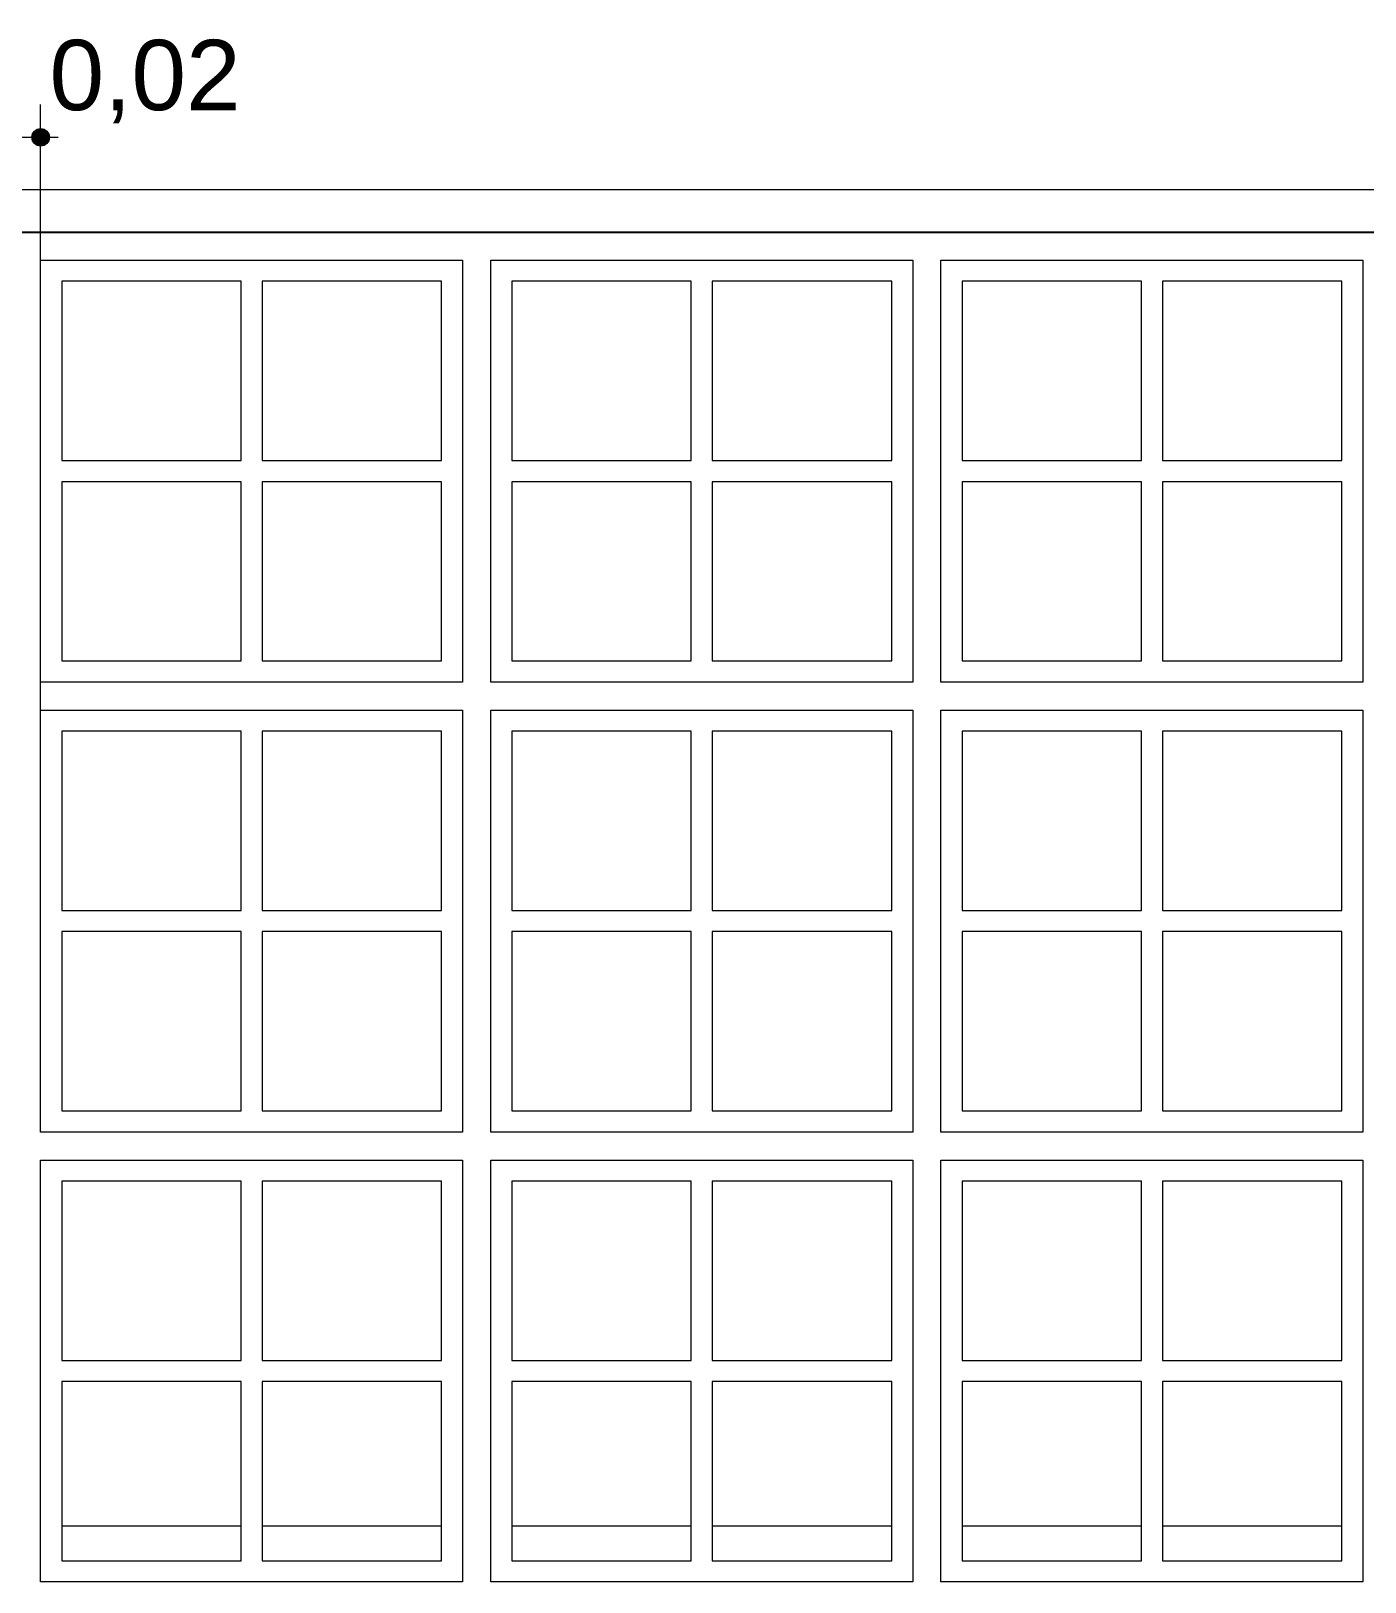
# Model space of a CAD drawing. Header units: metres. Extents: x -67.2 to -32.8, y -0.2 to 5.
# Drawn here: x -51.202 to -50.254, y 2.26 to 3.363 of the extents above; entities that cross this region are included whole.
import ezdxf

# ---------------------------------------------------------------- set-up
doc = ezdxf.new("R2010")
doc.units = ezdxf.units.M
doc.header["$MEASUREMENT"] = 0
doc.layers.add('COTAS EXECUTIVO.EXEC', color=7, linetype='Continuous')
doc.layers.add('COTAS EXECUTIVO.EXEC_Caneta_No__25', color=7, linetype='Continuous', lineweight=13, true_color=0x982312)
for name, color, linetype, lineweight in [('Janelas Archicad_Caneta_No__241', 7, 'Continuous', 13), ('Janelas Archicad_Caneta_No__3', 7, 'Continuous', 25), ('Janelas Archicad_Caneta_No__43', 44, 'Continuous', 0), ('PAREDE CONSTRUIR_Caneta_No__241', 7, 'Continuous', 13)]:
    doc.layers.add(name, color=color, linetype=linetype, lineweight=lineweight)
doc.styles.add('ESTILO_GERADO_1', font='arial.ttf')
doc.dimstyles.new('ESTILO_GERADO__4', dxfattribs={"dimtxt": 0.05, "dimasz": 0.02375, "dimexe": 0.18, "dimexo": 0.415631, "dimgap": 0, "dimtad": 1, "dimtih": 1, "dimtoh": 1, "dimzin": 0, "dimdsep": 46, "dimtxsty": 'ESTILO_GERADO_1', "dimblk": 'ARROWHEAD_11', "dimblk1": 'ARROWHEAD_11', "dimblk2": 'ARROWHEAD_11', "dimcen": 0.09, "dimclrd": 256, "dimclre": 256, "dimclrt": 256, "dimadec": 0, "dimazin": 0, "dimtfac": 1, "dimtdec": 4, "dimtmove": 0, "dimatfit": 3, "dimfxl": 0, "dimtolj": 1, "dimtzin": 0, "dimarcsym": 0})

# ---------------------------------------------------------------- blocks, each defined once
blk = doc.blocks.new('*D37', base_point=(-99.8256, 0))
at = {"layer": 'COTAS EXECUTIVO.EXEC_Caneta_No__25', "linetype": 'Continuous', "lineweight": 13, "true_color": 0x982312}
for points in [[(-51.2213, 3.2874), (-51.2208, 3.285), (-51.2195, 3.2829), (-51.2174, 3.2816), (-51.2151, 3.2811), (-51.2127, 3.2816), (-51.2106, 3.2829), (-51.2093, 3.285), (-51.2088, 3.2874), (-51.2093, 3.2898), (-51.2106, 3.2918), (-51.2127, 3.2931), (-51.2151, 3.2936), (-51.2174, 3.2931), (-51.2195, 3.2918), (-51.2208, 3.2898)], [(-51.2013, 3.2874), (-51.2008, 3.285), (-51.1995, 3.2829), (-51.1974, 3.2816), (-51.1951, 3.2811), (-51.1927, 3.2816), (-51.1906, 3.2829), (-51.1893, 3.285), (-51.1888, 3.2874), (-51.1893, 3.2898), (-51.1906, 3.2918), (-51.1927, 3.2931), (-51.1951, 3.2936), (-51.1974, 3.2931), (-51.1995, 3.2918), (-51.2008, 3.2898)]]:
    blk.add_hatch(color=24, dxfattribs=at).paths.add_polyline_path(points)
at = {"layer": 'COTAS EXECUTIVO.EXEC_Caneta_No__25', "color": 24, "linetype": 'Continuous', "lineweight": 13, "true_color": 0x982312}
for p, q in [((-51.2151, 3.2936), (-51.2151, 3.3108)), ((-51.1951, 3.2936), (-51.1951, 3.3108)), ((-51.2088, 3.2874), (-51.2013, 3.2874)), ((-51.1888, 3.2874), (-51.1826, 3.2874)), ((-51.2151, 2.8717), (-51.2151, 3.2811)), ((-51.1951, 2.8717), (-51.1951, 3.2811))]:
    blk.add_line(p, q, dxfattribs=at)
for centre in [(-51.2151, 3.2874), (-51.1951, 3.2874)]:
    blk.add_circle(centre, 0.00625, dxfattribs=at)
at = {"layer": 'COTAS EXECUTIVO.EXEC_Caneta_No__25', "color": 24, "lineweight": 13, "true_color": 0x982312, "insert": (-51.1888, 3.2974), "char_height": 0.05, "attachment_point": 7, "style": 'ESTILO_GERADO_1'}
blk.add_mtext('\\A1;{\\pql;\\fArial|b0|i0|c0|p0;\\W1.000000;0,02}', dxfattribs=at)
blk = doc.blocks.new('ARROWHEAD_11')
at = {"color": 0, "linetype": 'Continuous', "lineweight": 0}
blk.add_line((0, 0), (-1, 0), dxfattribs=at)
at = {"color": 0, "linetype": 'Continuous', "lineweight": 0, "const_width": 0.25, "flags": 128}
blk.add_lwpolyline([(-0.125, 0, 1), (0.125, 0, 1)], format="xyb", close=True, dxfattribs=at)

msp = doc.modelspace()

# ---------------------------------------------------------------- linework, layer by layer
at = {"layer": 'Janelas Archicad_Caneta_No__241', "color": 7, "linetype": 'Continuous', "lineweight": 13}
for p, q in [((-51.1801, 2.3), (-51.0526, 2.3)), ((-51.0376, 2.3), (-50.9101, 2.3)), ((-50.8601, 2.3), (-50.7326, 2.3)), ((-50.7176, 2.3), (-50.5901, 2.3)), ((-50.5401, 2.3), (-50.4126, 2.3)), ((-50.3976, 2.3), (-50.2701, 2.3))]:
    msp.add_line(p, q, dxfattribs=at)
at = {"layer": 'Janelas Archicad_Caneta_No__3', "color": 7, "linetype": 'Continuous', "lineweight": 25}
msp.add_line((-52.4951, 3.22), (-39.6751, 3.22), dxfattribs=at)
at = {"layer": 'Janelas Archicad_Caneta_No__43', "color": 44, "linetype": 'Continuous', "lineweight": 0}
for p, q in [((-51.1951, 2.9), (-51.1951, 3.2)), ((-51.1951, 3.2), (-50.8951, 3.2)), ((-50.8951, 3.2), (-50.8951, 2.9)), ((-50.8751, 2.9), (-50.8751, 3.2)), ((-50.8751, 3.2), (-50.5751, 3.2)), ((-50.5751, 3.2), (-50.5751, 2.9)), ((-50.5551, 2.9), (-50.5551, 3.2)), ((-50.5551, 3.2), (-50.2551, 3.2)), ((-50.2551, 3.2), (-50.2551, 2.9)), ((-51.0526, 3.185), (-51.1801, 3.185)), ((-51.1801, 3.185), (-51.1801, 3.0575)), ((-51.0526, 3.0575), (-51.0526, 3.185)), ((-50.9101, 3.185), (-51.0376, 3.185)), ((-51.0376, 3.185), (-51.0376, 3.0575)), ((-50.9101, 3.0575), (-50.9101, 3.185)), ((-50.7326, 3.185), (-50.8601, 3.185)), ((-50.8601, 3.185), (-50.8601, 3.0575)), ((-50.7326, 3.0575), (-50.7326, 3.185)), ((-50.5901, 3.185), (-50.7176, 3.185)), ((-50.7176, 3.185), (-50.7176, 3.0575)), ((-50.5901, 3.0575), (-50.5901, 3.185)), ((-50.4126, 3.185), (-50.5401, 3.185)), ((-50.5401, 3.185), (-50.5401, 3.0575)), ((-50.4126, 3.0575), (-50.4126, 3.185)), ((-50.2701, 3.185), (-50.3976, 3.185)), ((-50.3976, 3.185), (-50.3976, 3.0575)), ((-50.2701, 3.0575), (-50.2701, 3.185)), ((-51.1801, 3.0575), (-51.0526, 3.0575)), ((-51.0376, 3.0575), (-50.9101, 3.0575)), ((-50.8601, 3.0575), (-50.7326, 3.0575)), ((-50.7176, 3.0575), (-50.5901, 3.0575)), ((-50.5401, 3.0575), (-50.4126, 3.0575)), ((-50.3976, 3.0575), (-50.2701, 3.0575)), ((-51.0526, 3.0425), (-51.1801, 3.0425)), ((-51.1801, 3.0425), (-51.1801, 2.915)), ((-51.0526, 2.915), (-51.0526, 3.0425)), ((-50.9101, 3.0425), (-51.0376, 3.0425)), ((-51.0376, 3.0425), (-51.0376, 2.915)), ((-50.9101, 2.915), (-50.9101, 3.0425)), ((-50.7326, 3.0425), (-50.8601, 3.0425)), ((-50.8601, 3.0425), (-50.8601, 2.915)), ((-50.7326, 2.915), (-50.7326, 3.0425)), ((-50.5901, 3.0425), (-50.7176, 3.0425)), ((-50.7176, 3.0425), (-50.7176, 2.915)), ((-50.5901, 2.915), (-50.5901, 3.0425)), ((-50.4126, 3.0425), (-50.5401, 3.0425)), ((-50.5401, 3.0425), (-50.5401, 2.915)), ((-50.4126, 2.915), (-50.4126, 3.0425)), ((-50.2701, 3.0425), (-50.3976, 3.0425)), ((-50.3976, 3.0425), (-50.3976, 2.915)), ((-50.2701, 2.915), (-50.2701, 3.0425)), ((-51.1801, 2.915), (-51.0526, 2.915)), ((-51.0376, 2.915), (-50.9101, 2.915)), ((-50.8601, 2.915), (-50.7326, 2.915)), ((-50.7176, 2.915), (-50.5901, 2.915)), ((-50.5401, 2.915), (-50.4126, 2.915)), ((-50.3976, 2.915), (-50.2701, 2.915)), ((-50.8951, 2.9), (-51.1951, 2.9)), ((-50.5751, 2.9), (-50.8751, 2.9)), ((-50.2551, 2.9), (-50.5551, 2.9)), ((-51.1951, 2.58), (-51.1951, 2.88)), ((-51.1951, 2.88), (-50.8951, 2.88)), ((-50.8951, 2.88), (-50.8951, 2.58)), ((-50.8751, 2.58), (-50.8751, 2.88)), ((-50.8751, 2.88), (-50.5751, 2.88)), ((-50.5751, 2.88), (-50.5751, 2.58)), ((-50.5551, 2.58), (-50.5551, 2.88)), ((-50.5551, 2.88), (-50.2551, 2.88)), ((-50.2551, 2.88), (-50.2551, 2.58)), ((-51.0526, 2.865), (-51.1801, 2.865)), ((-51.1801, 2.865), (-51.1801, 2.7375)), ((-51.0526, 2.7375), (-51.0526, 2.865)), ((-50.9101, 2.865), (-51.0376, 2.865)), ((-51.0376, 2.865), (-51.0376, 2.7375)), ((-50.9101, 2.7375), (-50.9101, 2.865)), ((-50.7326, 2.865), (-50.8601, 2.865)), ((-50.8601, 2.865), (-50.8601, 2.7375)), ((-50.7326, 2.7375), (-50.7326, 2.865)), ((-50.5901, 2.865), (-50.7176, 2.865)), ((-50.7176, 2.865), (-50.7176, 2.7375)), ((-50.5901, 2.7375), (-50.5901, 2.865)), ((-50.4126, 2.865), (-50.5401, 2.865)), ((-50.5401, 2.865), (-50.5401, 2.7375)), ((-50.4126, 2.7375), (-50.4126, 2.865)), ((-50.2701, 2.865), (-50.3976, 2.865)), ((-50.3976, 2.865), (-50.3976, 2.7375)), ((-50.2701, 2.7375), (-50.2701, 2.865)), ((-51.1801, 2.7375), (-51.0526, 2.7375)), ((-51.0376, 2.7375), (-50.9101, 2.7375)), ((-50.8601, 2.7375), (-50.7326, 2.7375)), ((-50.7176, 2.7375), (-50.5901, 2.7375)), ((-50.5401, 2.7375), (-50.4126, 2.7375)), ((-50.3976, 2.7375), (-50.2701, 2.7375)), ((-51.0526, 2.7225), (-51.1801, 2.7225)), ((-51.1801, 2.7225), (-51.1801, 2.595)), ((-51.0526, 2.595), (-51.0526, 2.7225)), ((-50.9101, 2.7225), (-51.0376, 2.7225)), ((-51.0376, 2.7225), (-51.0376, 2.595)), ((-50.9101, 2.595), (-50.9101, 2.7225)), ((-50.7326, 2.7225), (-50.8601, 2.7225)), ((-50.8601, 2.7225), (-50.8601, 2.595)), ((-50.7326, 2.595), (-50.7326, 2.7225)), ((-50.5901, 2.7225), (-50.7176, 2.7225)), ((-50.7176, 2.7225), (-50.7176, 2.595)), ((-50.5901, 2.595), (-50.5901, 2.7225)), ((-50.4126, 2.7225), (-50.5401, 2.7225)), ((-50.5401, 2.7225), (-50.5401, 2.595)), ((-50.4126, 2.595), (-50.4126, 2.7225)), ((-50.2701, 2.7225), (-50.3976, 2.7225)), ((-50.3976, 2.7225), (-50.3976, 2.595)), ((-50.2701, 2.595), (-50.2701, 2.7225)), ((-51.1801, 2.595), (-51.0526, 2.595)), ((-51.0376, 2.595), (-50.9101, 2.595)), ((-50.8601, 2.595), (-50.7326, 2.595)), ((-50.7176, 2.595), (-50.5901, 2.595)), ((-50.5401, 2.595), (-50.4126, 2.595)), ((-50.3976, 2.595), (-50.2701, 2.595)), ((-50.8951, 2.58), (-51.1951, 2.58)), ((-50.5751, 2.58), (-50.8751, 2.58)), ((-50.2551, 2.58), (-50.5551, 2.58)), ((-51.1951, 2.26), (-51.1951, 2.56)), ((-51.1951, 2.56), (-50.8951, 2.56)), ((-50.8951, 2.56), (-50.8951, 2.26)), ((-50.8751, 2.26), (-50.8751, 2.56)), ((-50.8751, 2.56), (-50.5751, 2.56)), ((-50.5751, 2.56), (-50.5751, 2.26)), ((-50.5551, 2.26), (-50.5551, 2.56)), ((-50.5551, 2.56), (-50.2551, 2.56)), ((-50.2551, 2.56), (-50.2551, 2.26)), ((-51.0526, 2.545), (-51.1801, 2.545)), ((-51.1801, 2.545), (-51.1801, 2.4175)), ((-51.0526, 2.4175), (-51.0526, 2.545)), ((-50.9101, 2.545), (-51.0376, 2.545)), ((-51.0376, 2.545), (-51.0376, 2.4175)), ((-50.9101, 2.4175), (-50.9101, 2.545)), ((-50.7326, 2.545), (-50.8601, 2.545)), ((-50.8601, 2.545), (-50.8601, 2.4175)), ((-50.7326, 2.4175), (-50.7326, 2.545)), ((-50.5901, 2.545), (-50.7176, 2.545)), ((-50.7176, 2.545), (-50.7176, 2.4175)), ((-50.5901, 2.4175), (-50.5901, 2.545)), ((-50.4126, 2.545), (-50.5401, 2.545)), ((-50.5401, 2.545), (-50.5401, 2.4175)), ((-50.4126, 2.4175), (-50.4126, 2.545)), ((-50.2701, 2.545), (-50.3976, 2.545)), ((-50.3976, 2.545), (-50.3976, 2.4175)), ((-50.2701, 2.4175), (-50.2701, 2.545)), ((-51.1801, 2.4175), (-51.0526, 2.4175)), ((-51.0376, 2.4175), (-50.9101, 2.4175)), ((-50.8601, 2.4175), (-50.7326, 2.4175)), ((-50.7176, 2.4175), (-50.5901, 2.4175)), ((-50.5401, 2.4175), (-50.4126, 2.4175)), ((-50.3976, 2.4175), (-50.2701, 2.4175)), ((-51.0526, 2.4025), (-51.1801, 2.4025)), ((-51.1801, 2.4025), (-51.1801, 2.275)), ((-51.0526, 2.275), (-51.0526, 2.4025)), ((-50.9101, 2.4025), (-51.0376, 2.4025)), ((-51.0376, 2.4025), (-51.0376, 2.275)), ((-50.9101, 2.275), (-50.9101, 2.4025)), ((-50.7326, 2.4025), (-50.8601, 2.4025)), ((-50.8601, 2.4025), (-50.8601, 2.275)), ((-50.7326, 2.275), (-50.7326, 2.4025)), ((-50.5901, 2.4025), (-50.7176, 2.4025)), ((-50.7176, 2.4025), (-50.7176, 2.275)), ((-50.5901, 2.275), (-50.5901, 2.4025)), ((-50.4126, 2.4025), (-50.5401, 2.4025)), ((-50.5401, 2.4025), (-50.5401, 2.275)), ((-50.4126, 2.275), (-50.4126, 2.4025)), ((-50.2701, 2.4025), (-50.3976, 2.4025)), ((-50.3976, 2.4025), (-50.3976, 2.275)), ((-50.2701, 2.275), (-50.2701, 2.4025)), ((-51.1801, 2.275), (-51.0526, 2.275)), ((-51.0376, 2.275), (-50.9101, 2.275)), ((-50.8601, 2.275), (-50.7326, 2.275)), ((-50.7176, 2.275), (-50.5901, 2.275)), ((-50.5401, 2.275), (-50.4126, 2.275)), ((-50.3976, 2.275), (-50.2701, 2.275)), ((-50.8951, 2.26), (-51.1951, 2.26)), ((-50.5751, 2.26), (-50.8751, 2.26)), ((-50.2551, 2.26), (-50.5551, 2.26))]:
    msp.add_line(p, q, dxfattribs=at)
at = {"layer": 'PAREDE CONSTRUIR_Caneta_No__241', "color": 7, "linetype": 'Continuous', "lineweight": 13}
msp.add_line((-39.5251, 3.25), (-52.5254, 3.25), dxfattribs=at)

# ---------------------------------------------------------------- dimensions: what is measured, and where the dimension line sits
at = {"layer": 'COTAS EXECUTIVO.EXEC', "color": 24, "linetype": 'Continuous', "lineweight": 13, "true_color": 0x982312}
dim = msp.add_linear_dim(base=(-51.1951, 3.2874), p1=(-51.2151, 3.1594), p2=(-51.1951, 3.1526), dimstyle='ESTILO_GERADO__4', dxfattribs=at)
dim.commit()
dim.dimension.update_dxf_attribs({"geometry": '*D37', "text_midpoint": (-51.1241, 3.3224), "dimtype": 160})

doc.saveas('drawing.dxf')
